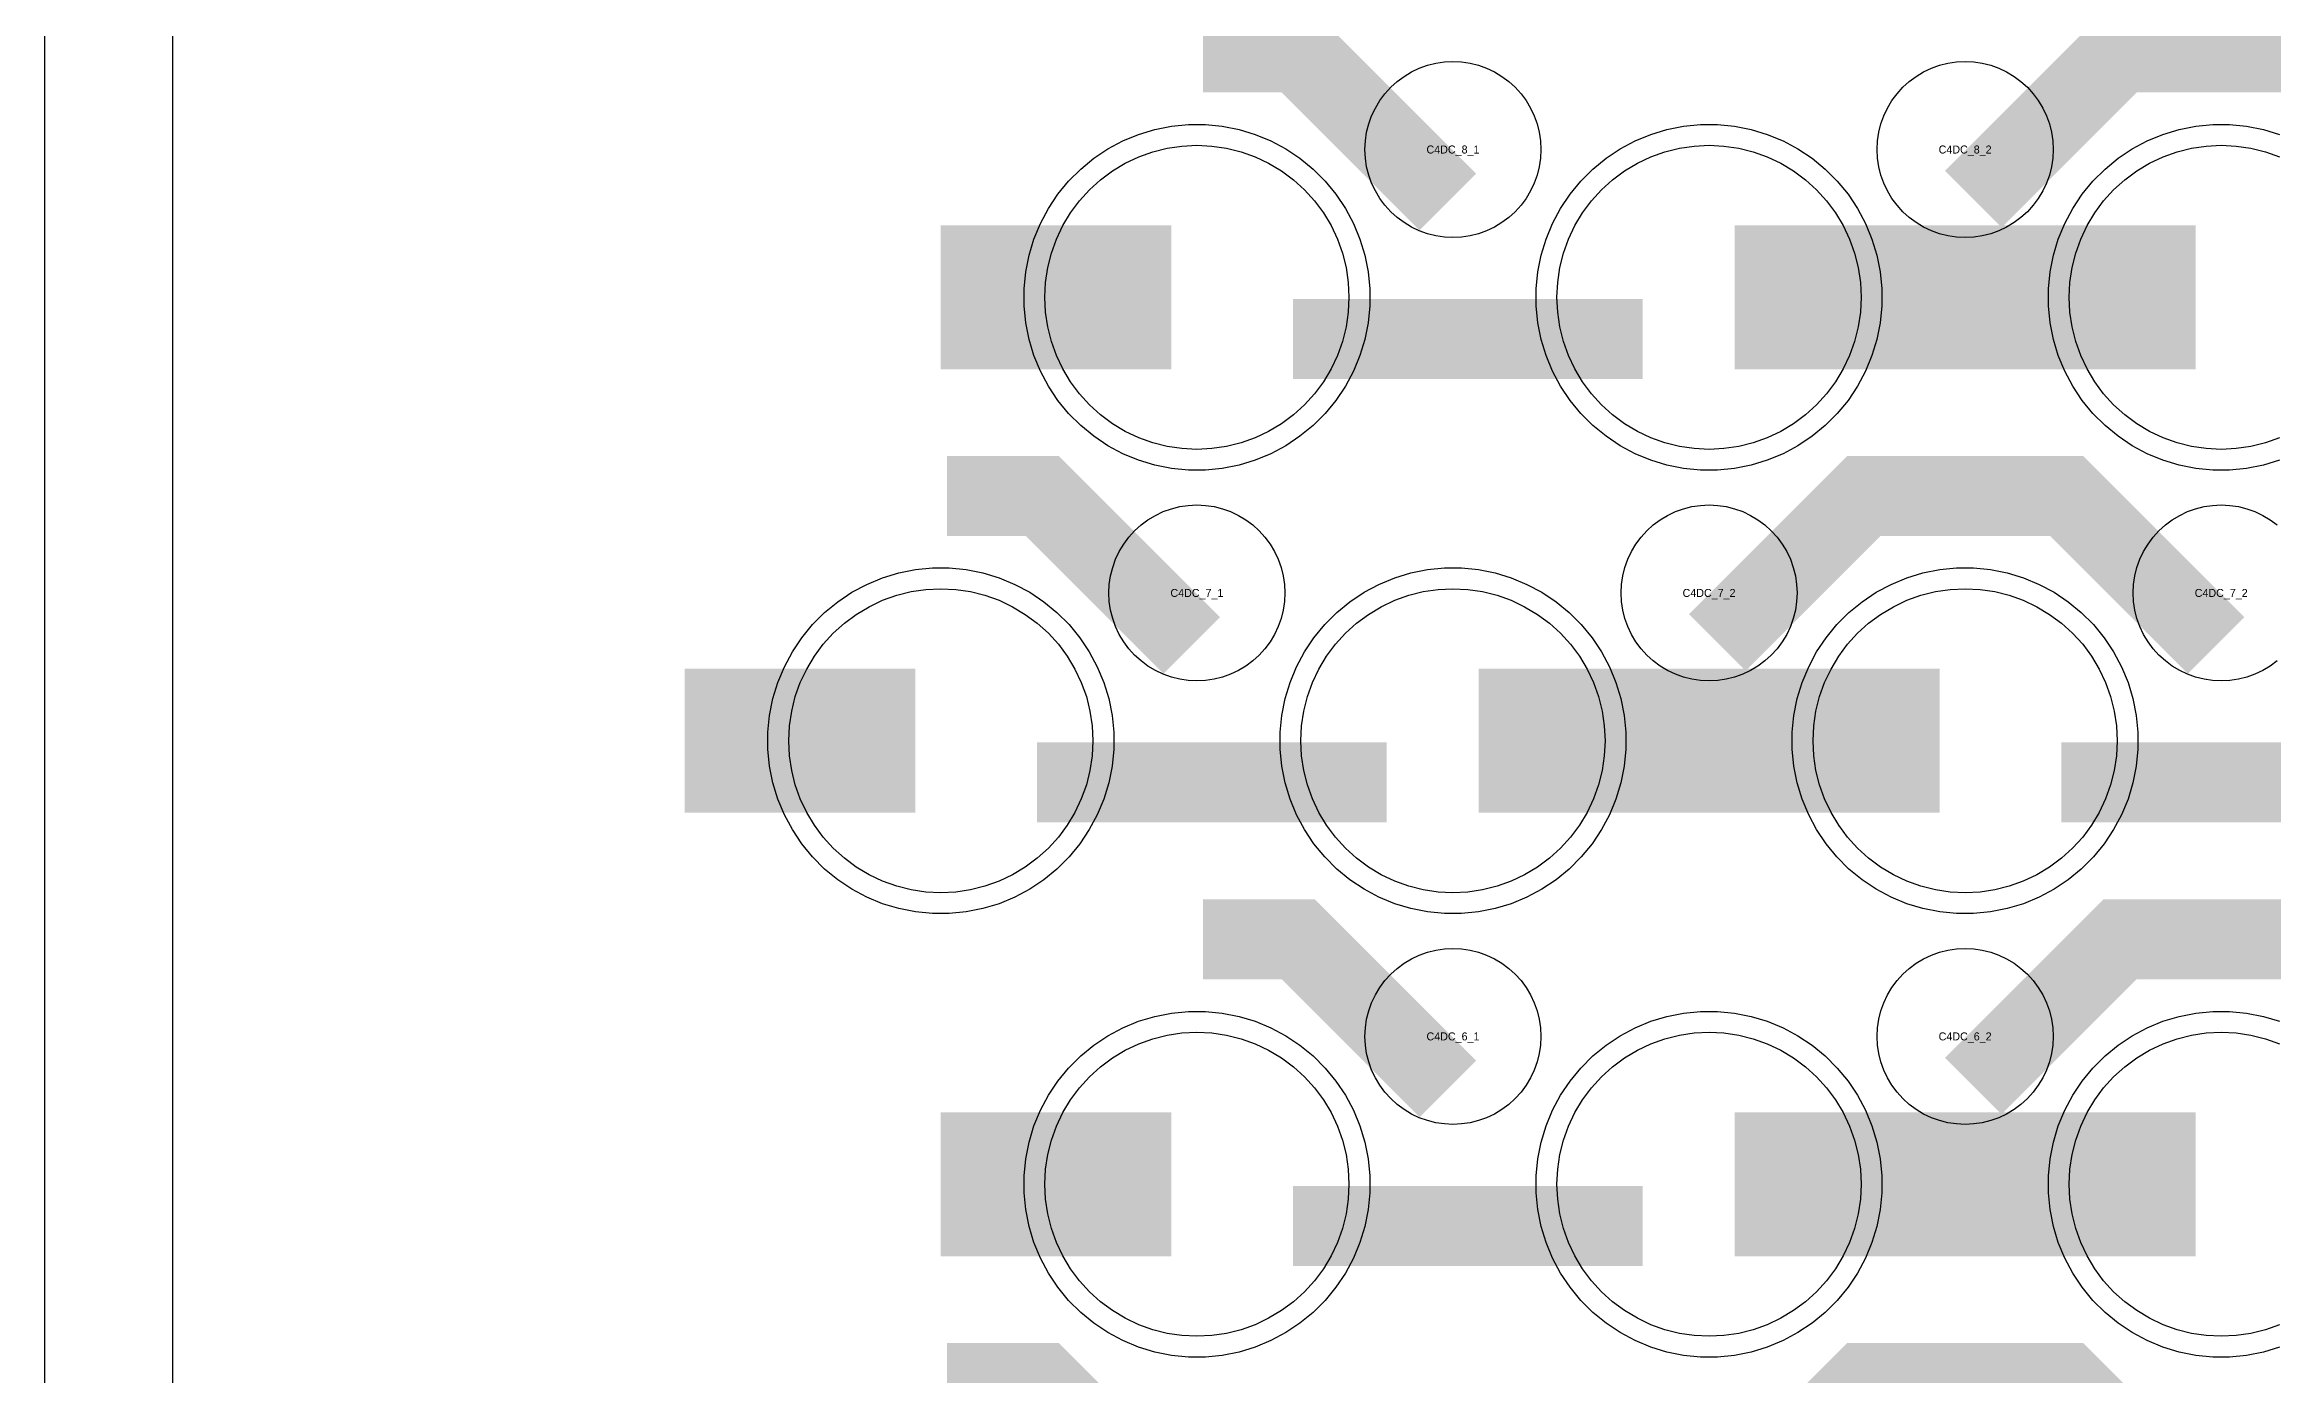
# Model space of a CAD drawing. Extents: x -11880 to 11880, y -14992 to 14992.
# Drawn here: x -11880 to -11184, y -14068 to -13652 of the extents above; entities that cross this region are included whole.
import ezdxf
from ezdxf.enums import TextEntityAlignment as Align

# ---------------------------------------------------------------- set-up
doc = ezdxf.new("R2010")
doc.units = 0
doc.header["$MEASUREMENT"] = 0
for name, color, linetype in [('GDS_775_DT_237', 138, 'CONTINUOUS'), ('OUTLINE', 30, 'CONTINUOUS'), ('RDL1_FS', 34, 'CONTINUOUS'), ('RDL_BS', 160, 'CONTINUOUS')]:
    doc.layers.add(name, color=color, linetype=linetype)

msp = doc.modelspace()

# ---------------------------------------------------------------- linework, layer by layer
at = {"layer": 'OUTLINE'}
for points in [[(-11880, -14992.5), (11880, -14992.5), (11880, 14992.5), (-11880, 14992.5)], [(-11840, -14952.5), (11840, -14952.5), (11840, 14952.5), (-11840, 14952.5)]]:
    msp.add_lwpolyline(points, close=True, dxfattribs=at)
at = {"layer": 'RDL1_FS'}
for points in [[(-11520, -13778.559), (-11524.657, -13778.33), (-11529.268, -13777.646), (-11533.791, -13776.514), (-11538.181, -13774.942), (-11542.395, -13772.95), (-11546.395, -13770.552), (-11550.14, -13767.774), (-11553.594, -13764.644), (-11556.724, -13761.19), (-11559.502, -13757.445), (-11561.9, -13753.445), (-11563.892, -13749.231), (-11565.464, -13744.841), (-11566.596, -13740.318), (-11567.28, -13735.707), (-11567.509, -13731.05), (-11567.28, -13726.393), (-11566.596, -13721.782), (-11565.464, -13717.259), (-11563.892, -13712.869), (-11561.9, -13708.655), (-11559.502, -13704.655), (-11556.724, -13700.91), (-11553.594, -13697.456), (-11550.14, -13694.326), (-11546.395, -13691.548), (-11542.395, -13689.15), (-11538.181, -13687.158), (-11533.791, -13685.586), (-11529.268, -13684.454), (-11524.657, -13683.77), (-11520, -13683.541), (-11515.343, -13683.77), (-11510.732, -13684.454), (-11506.209, -13685.586), (-11501.819, -13687.158), (-11497.605, -13689.15), (-11493.605, -13691.548), (-11489.86, -13694.326), (-11486.406, -13697.456), (-11483.276, -13700.91), (-11480.498, -13704.655), (-11478.1, -13708.655), (-11476.108, -13712.869), (-11474.536, -13717.259), (-11473.404, -13721.782), (-11472.72, -13726.393), (-11472.491, -13731.05), (-11472.72, -13735.707), (-11473.404, -13740.318), (-11474.536, -13744.841), (-11476.108, -13749.231), (-11478.1, -13753.445), (-11480.498, -13757.445), (-11483.276, -13761.19), (-11486.406, -13764.644), (-11489.86, -13767.774), (-11493.605, -13770.552), (-11497.605, -13772.95), (-11501.819, -13774.942), (-11506.209, -13776.514), (-11510.732, -13777.646), (-11515.343, -13778.33)], [(-11360, -13778.559), (-11364.657, -13778.33), (-11369.268, -13777.646), (-11373.791, -13776.514), (-11378.181, -13774.942), (-11382.395, -13772.95), (-11386.395, -13770.552), (-11390.14, -13767.774), (-11393.594, -13764.644), (-11396.724, -13761.19), (-11399.502, -13757.445), (-11401.9, -13753.445), (-11403.892, -13749.231), (-11405.464, -13744.841), (-11406.596, -13740.318), (-11407.28, -13735.707), (-11407.509, -13731.05), (-11407.28, -13726.393), (-11406.596, -13721.782), (-11405.464, -13717.259), (-11403.892, -13712.869), (-11401.9, -13708.655), (-11399.502, -13704.655), (-11396.724, -13700.91), (-11393.594, -13697.456), (-11390.14, -13694.326), (-11386.395, -13691.548), (-11382.395, -13689.15), (-11378.181, -13687.158), (-11373.791, -13685.586), (-11369.268, -13684.454), (-11364.657, -13683.77), (-11360, -13683.541), (-11355.343, -13683.77), (-11350.732, -13684.454), (-11346.209, -13685.586), (-11341.819, -13687.158), (-11337.605, -13689.15), (-11333.605, -13691.548), (-11329.86, -13694.326), (-11326.406, -13697.456), (-11323.276, -13700.91), (-11320.498, -13704.655), (-11318.1, -13708.655), (-11316.108, -13712.869), (-11314.536, -13717.259), (-11313.404, -13721.782), (-11312.72, -13726.393), (-11312.491, -13731.05), (-11312.72, -13735.707), (-11313.404, -13740.318), (-11314.536, -13744.841), (-11316.108, -13749.231), (-11318.1, -13753.445), (-11320.498, -13757.445), (-11323.276, -13761.19), (-11326.406, -13764.644), (-11329.86, -13767.774), (-11333.605, -13770.552), (-11337.605, -13772.95), (-11341.819, -13774.942), (-11346.209, -13776.514), (-11350.732, -13777.646), (-11355.343, -13778.33)], [(-11600, -13917.124), (-11604.657, -13916.895), (-11609.268, -13916.211), (-11613.791, -13915.079), (-11618.181, -13913.507), (-11622.395, -13911.515), (-11626.395, -13909.117), (-11630.14, -13906.339), (-11633.594, -13903.209), (-11636.724, -13899.755), (-11639.502, -13896.01), (-11641.9, -13892.01), (-11643.892, -13887.796), (-11645.464, -13883.406), (-11646.596, -13878.883), (-11647.28, -13874.272), (-11647.509, -13869.615), (-11647.28, -13864.958), (-11646.596, -13860.347), (-11645.464, -13855.824), (-11643.892, -13851.434), (-11641.9, -13847.22), (-11639.502, -13843.22), (-11636.724, -13839.475), (-11633.594, -13836.021), (-11630.14, -13832.891), (-11626.395, -13830.113), (-11622.395, -13827.715), (-11618.181, -13825.723), (-11613.791, -13824.151), (-11609.268, -13823.019), (-11604.657, -13822.335), (-11600, -13822.106), (-11595.343, -13822.335), (-11590.732, -13823.019), (-11586.209, -13824.151), (-11581.819, -13825.723), (-11577.605, -13827.715), (-11573.605, -13830.113), (-11569.86, -13832.891), (-11566.406, -13836.021), (-11563.276, -13839.475), (-11560.498, -13843.22), (-11558.1, -13847.22), (-11556.108, -13851.434), (-11554.536, -13855.824), (-11553.404, -13860.347), (-11552.72, -13864.958), (-11552.491, -13869.615), (-11552.72, -13874.272), (-11553.404, -13878.883), (-11554.536, -13883.406), (-11556.108, -13887.796), (-11558.1, -13892.01), (-11560.498, -13896.01), (-11563.276, -13899.755), (-11566.406, -13903.209), (-11569.86, -13906.339), (-11573.605, -13909.117), (-11577.605, -13911.515), (-11581.819, -13913.507), (-11586.209, -13915.079), (-11590.732, -13916.211), (-11595.343, -13916.895)], [(-11440, -13917.124), (-11444.657, -13916.895), (-11449.268, -13916.211), (-11453.791, -13915.079), (-11458.181, -13913.507), (-11462.395, -13911.515), (-11466.395, -13909.117), (-11470.14, -13906.339), (-11473.594, -13903.209), (-11476.724, -13899.755), (-11479.502, -13896.01), (-11481.9, -13892.01), (-11483.892, -13887.796), (-11485.464, -13883.406), (-11486.596, -13878.883), (-11487.28, -13874.272), (-11487.509, -13869.615), (-11487.28, -13864.958), (-11486.596, -13860.347), (-11485.464, -13855.824), (-11483.892, -13851.434), (-11481.9, -13847.22), (-11479.502, -13843.22), (-11476.724, -13839.475), (-11473.594, -13836.021), (-11470.14, -13832.891), (-11466.395, -13830.113), (-11462.395, -13827.715), (-11458.181, -13825.723), (-11453.791, -13824.151), (-11449.268, -13823.019), (-11444.657, -13822.335), (-11440, -13822.106), (-11435.343, -13822.335), (-11430.732, -13823.019), (-11426.209, -13824.151), (-11421.819, -13825.723), (-11417.605, -13827.715), (-11413.605, -13830.113), (-11409.86, -13832.891), (-11406.406, -13836.021), (-11403.276, -13839.475), (-11400.498, -13843.22), (-11398.1, -13847.22), (-11396.108, -13851.434), (-11394.536, -13855.824), (-11393.404, -13860.347), (-11392.72, -13864.958), (-11392.491, -13869.615), (-11392.72, -13874.272), (-11393.404, -13878.883), (-11394.536, -13883.406), (-11396.108, -13887.796), (-11398.1, -13892.01), (-11400.498, -13896.01), (-11403.276, -13899.755), (-11406.406, -13903.209), (-11409.86, -13906.339), (-11413.605, -13909.117), (-11417.605, -13911.515), (-11421.819, -13913.507), (-11426.209, -13915.079), (-11430.732, -13916.211), (-11435.343, -13916.895)], [(-11280, -13917.124), (-11284.657, -13916.895), (-11289.268, -13916.211), (-11293.791, -13915.079), (-11298.181, -13913.507), (-11302.395, -13911.515), (-11306.395, -13909.117), (-11310.14, -13906.339), (-11313.594, -13903.209), (-11316.724, -13899.755), (-11319.502, -13896.01), (-11321.9, -13892.01), (-11323.892, -13887.796), (-11325.464, -13883.406), (-11326.596, -13878.883), (-11327.28, -13874.272), (-11327.509, -13869.615), (-11327.28, -13864.958), (-11326.596, -13860.347), (-11325.464, -13855.824), (-11323.892, -13851.434), (-11321.9, -13847.22), (-11319.502, -13843.22), (-11316.724, -13839.475), (-11313.594, -13836.021), (-11310.14, -13832.891), (-11306.395, -13830.113), (-11302.395, -13827.715), (-11298.181, -13825.723), (-11293.791, -13824.151), (-11289.268, -13823.019), (-11284.657, -13822.335), (-11280, -13822.106), (-11275.343, -13822.335), (-11270.732, -13823.019), (-11266.209, -13824.151), (-11261.819, -13825.723), (-11257.605, -13827.715), (-11253.605, -13830.113), (-11249.86, -13832.891), (-11246.406, -13836.021), (-11243.276, -13839.475), (-11240.498, -13843.22), (-11238.1, -13847.22), (-11236.108, -13851.434), (-11234.536, -13855.824), (-11233.404, -13860.347), (-11232.72, -13864.958), (-11232.491, -13869.615), (-11232.72, -13874.272), (-11233.404, -13878.883), (-11234.536, -13883.406), (-11236.108, -13887.796), (-11238.1, -13892.01), (-11240.498, -13896.01), (-11243.276, -13899.755), (-11246.406, -13903.209), (-11249.86, -13906.339), (-11253.605, -13909.117), (-11257.605, -13911.515), (-11261.819, -13913.507), (-11266.209, -13915.079), (-11270.732, -13916.211), (-11275.343, -13916.895)], [(-11520, -14055.689), (-11524.657, -14055.46), (-11529.268, -14054.776), (-11533.791, -14053.644), (-11538.181, -14052.072), (-11542.395, -14050.08), (-11546.395, -14047.682), (-11550.14, -14044.904), (-11553.594, -14041.774), (-11556.724, -14038.32), (-11559.502, -14034.575), (-11561.9, -14030.575), (-11563.892, -14026.361), (-11565.464, -14021.971), (-11566.596, -14017.448), (-11567.28, -14012.837), (-11567.509, -14008.18), (-11567.28, -14003.523), (-11566.596, -13998.912), (-11565.464, -13994.389), (-11563.892, -13989.999), (-11561.9, -13985.785), (-11559.502, -13981.785), (-11556.724, -13978.04), (-11553.594, -13974.586), (-11550.14, -13971.456), (-11546.395, -13968.678), (-11542.395, -13966.28), (-11538.181, -13964.288), (-11533.791, -13962.716), (-11529.268, -13961.584), (-11524.657, -13960.9), (-11520, -13960.671), (-11515.343, -13960.9), (-11510.732, -13961.584), (-11506.209, -13962.716), (-11501.819, -13964.288), (-11497.605, -13966.28), (-11493.605, -13968.678), (-11489.86, -13971.456), (-11486.406, -13974.586), (-11483.276, -13978.04), (-11480.498, -13981.785), (-11478.1, -13985.785), (-11476.108, -13989.999), (-11474.536, -13994.389), (-11473.404, -13998.912), (-11472.72, -14003.523), (-11472.491, -14008.18), (-11472.72, -14012.837), (-11473.404, -14017.448), (-11474.536, -14021.971), (-11476.108, -14026.361), (-11478.1, -14030.575), (-11480.498, -14034.575), (-11483.276, -14038.32), (-11486.406, -14041.774), (-11489.86, -14044.904), (-11493.605, -14047.682), (-11497.605, -14050.08), (-11501.819, -14052.072), (-11506.209, -14053.644), (-11510.732, -14054.776), (-11515.343, -14055.46)], [(-11360, -14055.689), (-11364.657, -14055.46), (-11369.268, -14054.776), (-11373.791, -14053.644), (-11378.181, -14052.072), (-11382.395, -14050.08), (-11386.395, -14047.682), (-11390.14, -14044.904), (-11393.594, -14041.774), (-11396.724, -14038.32), (-11399.502, -14034.575), (-11401.9, -14030.575), (-11403.892, -14026.361), (-11405.464, -14021.971), (-11406.596, -14017.448), (-11407.28, -14012.837), (-11407.509, -14008.18), (-11407.28, -14003.523), (-11406.596, -13998.912), (-11405.464, -13994.389), (-11403.892, -13989.999), (-11401.9, -13985.785), (-11399.502, -13981.785), (-11396.724, -13978.04), (-11393.594, -13974.586), (-11390.14, -13971.456), (-11386.395, -13968.678), (-11382.395, -13966.28), (-11378.181, -13964.288), (-11373.791, -13962.716), (-11369.268, -13961.584), (-11364.657, -13960.9), (-11360, -13960.671), (-11355.343, -13960.9), (-11350.732, -13961.584), (-11346.209, -13962.716), (-11341.819, -13964.288), (-11337.605, -13966.28), (-11333.605, -13968.678), (-11329.86, -13971.456), (-11326.406, -13974.586), (-11323.276, -13978.04), (-11320.498, -13981.785), (-11318.1, -13985.785), (-11316.108, -13989.999), (-11314.536, -13994.389), (-11313.404, -13998.912), (-11312.72, -14003.523), (-11312.491, -14008.18), (-11312.72, -14012.837), (-11313.404, -14017.448), (-11314.536, -14021.971), (-11316.108, -14026.361), (-11318.1, -14030.575), (-11320.498, -14034.575), (-11323.276, -14038.32), (-11326.406, -14041.774), (-11329.86, -14044.904), (-11333.605, -14047.682), (-11337.605, -14050.08), (-11341.819, -14052.072), (-11346.209, -14053.644), (-11350.732, -14054.776), (-11355.343, -14055.46)]]:
    msp.add_lwpolyline(points, close=True, dxfattribs=at)
for points in [[(-11181.819, -13774.942), (-11186.209, -13776.514), (-11190.732, -13777.646), (-11195.343, -13778.33), (-11200, -13778.559), (-11204.657, -13778.33), (-11209.268, -13777.646), (-11213.791, -13776.514), (-11218.181, -13774.942), (-11222.395, -13772.95), (-11226.395, -13770.552), (-11230.14, -13767.774), (-11233.594, -13764.644), (-11236.724, -13761.19), (-11239.502, -13757.445), (-11241.9, -13753.445), (-11243.892, -13749.231), (-11245.464, -13744.841), (-11246.596, -13740.318), (-11247.28, -13735.707), (-11247.509, -13731.05), (-11247.28, -13726.393), (-11246.596, -13721.782), (-11245.464, -13717.259), (-11243.892, -13712.869), (-11241.9, -13708.655), (-11239.502, -13704.655), (-11236.724, -13700.91), (-11233.594, -13697.456), (-11230.14, -13694.326), (-11226.395, -13691.548), (-11222.395, -13689.15), (-11218.181, -13687.158), (-11213.791, -13685.586), (-11209.268, -13684.454), (-11204.657, -13683.77), (-11200, -13683.541), (-11195.343, -13683.77), (-11190.732, -13684.454), (-11186.209, -13685.586), (-11181.819, -13687.158)], [(-11181.819, -14052.072), (-11186.209, -14053.644), (-11190.732, -14054.776), (-11195.343, -14055.46), (-11200, -14055.689), (-11204.657, -14055.46), (-11209.268, -14054.776), (-11213.791, -14053.644), (-11218.181, -14052.072), (-11222.395, -14050.08), (-11226.395, -14047.682), (-11230.14, -14044.904), (-11233.594, -14041.774), (-11236.724, -14038.32), (-11239.502, -14034.575), (-11241.9, -14030.575), (-11243.892, -14026.361), (-11245.464, -14021.971), (-11246.596, -14017.448), (-11247.28, -14012.837), (-11247.509, -14008.18), (-11247.28, -14003.523), (-11246.596, -13998.912), (-11245.464, -13994.389), (-11243.892, -13989.999), (-11241.9, -13985.785), (-11239.502, -13981.785), (-11236.724, -13978.04), (-11233.594, -13974.586), (-11230.14, -13971.456), (-11226.395, -13968.678), (-11222.395, -13966.28), (-11218.181, -13964.288), (-11213.791, -13962.716), (-11209.268, -13961.584), (-11204.657, -13960.9), (-11200, -13960.671), (-11195.343, -13960.9), (-11190.732, -13961.584), (-11186.209, -13962.716), (-11181.819, -13964.288)]]:
    msp.add_lwpolyline(points, dxfattribs=at)
for points in [[(-11599.998, -13731.05, 45, 45, 0), (-11527.998, -13731.05, 45, 45, 0)], [(-11351.998, -13731.05, 45, 45, 0), (-11279.998, -13731.05, 45, 45, 0)], [(-11279.998, -13731.05, 45, 45, 0), (-11207.998, -13731.05, 45, 45, 0)], [(-11679.998, -13869.615, 45, 45, 0), (-11607.998, -13869.615, 45, 45, 0)], [(-11431.998, -13869.615, 45, 45, 0), (-11359.998, -13869.615, 45, 45, 0)], [(-11359.998, -13869.615, 45, 45, 0), (-11287.998, -13869.615, 45, 45, 0)], [(-11599.998, -14008.18, 45, 45, 0), (-11527.998, -14008.18, 45, 45, 0)], [(-11351.998, -14008.18, 45, 45, 0), (-11279.998, -14008.18, 45, 45, 0)], [(-11279.998, -14008.18, 45, 45, 0), (-11207.998, -14008.18, 45, 45, 0)]]:
    msp.add_lwpolyline(points, format="xyseb", dxfattribs=at)
at = {"layer": 'RDL_BS'}
for points in [[(-11441.599, -13701.263, 25, 25, 0), (-11488.313, -13654.549, 25, 25, 0), (-11518.071, -13654.549, 25, 25, 0)], [(-11277.438, -13700.364, 25, 25, 0), (-11231.623, -13654.549, 25, 25, 0), (-11198.07, -13654.549, 25, 25, 0)], [(-11121.599, -13701.263, 25, 25, 0), (-11168.313, -13654.549, 25, 25, 0), (-11198.071, -13654.549, 25, 25, 0)], [(-11489.984, -13744.063, 25, 25, 0), (-11380.719, -13744.063, 25, 25, 0)], [(-11521.599, -13839.828, 25, 25, 0), (-11568.313, -13793.114, 25, 25, 0), (-11598.071, -13793.114, 25, 25, 0)], [(-11357.438, -13838.929, 25, 25, 0), (-11311.623, -13793.114, 25, 25, 0), (-11278.07, -13793.114, 25, 25, 0)], [(-11201.599, -13839.828, 25, 25, 0), (-11248.313, -13793.114, 25, 25, 0), (-11278.071, -13793.114, 25, 25, 0)], [(-11569.984, -13882.628, 25, 25, 0), (-11460.719, -13882.628, 25, 25, 0)], [(-11249.984, -13882.628, 25, 25, 0), (-11140.719, -13882.628, 25, 25, 0)], [(-11441.599, -13978.393, 25, 25, 0), (-11488.313, -13931.679, 25, 25, 0), (-11518.071, -13931.679, 25, 25, 0)], [(-11277.438, -13977.494, 25, 25, 0), (-11231.623, -13931.679, 25, 25, 0), (-11198.07, -13931.679, 25, 25, 0)], [(-11121.599, -13978.393, 25, 25, 0), (-11168.313, -13931.679, 25, 25, 0), (-11198.071, -13931.679, 25, 25, 0)], [(-11489.984, -14021.193, 25, 25, 0), (-11380.719, -14021.193, 25, 25, 0)], [(-11521.599, -14116.958, 25, 25, 0), (-11568.313, -14070.244, 25, 25, 0), (-11598.071, -14070.244, 25, 25, 0)], [(-11357.438, -14116.059, 25, 25, 0), (-11311.623, -14070.244, 25, 25, 0), (-11278.07, -14070.244, 25, 25, 0)], [(-11201.599, -14116.958, 25, 25, 0), (-11248.313, -14070.244, 25, 25, 0), (-11278.071, -14070.244, 25, 25, 0)]]:
    msp.add_lwpolyline(points, format="xyseb", dxfattribs=at)
for points in [[(-11440, -13712.356), (-11442.693, -13712.224), (-11445.365, -13711.828), (-11447.984, -13711.171), (-11450.519, -13710.264), (-11452.956, -13709.112), (-11455.28, -13707.719), (-11457.443, -13706.116), (-11459.442, -13704.304), (-11461.254, -13702.305), (-11462.857, -13700.142), (-11464.25, -13697.818), (-11465.402, -13695.381), (-11466.309, -13692.846), (-11466.966, -13690.227), (-11467.362, -13687.555), (-11467.494, -13684.862), (-11467.362, -13682.169), (-11466.966, -13679.497), (-11466.309, -13676.878), (-11465.402, -13674.343), (-11464.25, -13671.906), (-11462.857, -13669.582), (-11461.254, -13667.419), (-11459.442, -13665.42), (-11457.443, -13663.608), (-11455.28, -13662.005), (-11452.956, -13660.612), (-11450.519, -13659.46), (-11447.984, -13658.553), (-11445.365, -13657.896), (-11442.693, -13657.5), (-11440, -13657.368), (-11437.307, -13657.5), (-11434.635, -13657.896), (-11432.016, -13658.553), (-11429.481, -13659.46), (-11427.044, -13660.612), (-11424.72, -13662.005), (-11422.557, -13663.608), (-11420.558, -13665.42), (-11418.746, -13667.419), (-11417.143, -13669.582), (-11415.75, -13671.906), (-11414.598, -13674.343), (-11413.691, -13676.878), (-11413.034, -13679.497), (-11412.638, -13682.169), (-11412.506, -13684.862), (-11412.638, -13687.555), (-11413.034, -13690.227), (-11413.691, -13692.846), (-11414.598, -13695.381), (-11415.75, -13697.818), (-11417.143, -13700.142), (-11418.746, -13702.305), (-11420.558, -13704.304), (-11422.557, -13706.116), (-11424.72, -13707.719), (-11427.044, -13709.112), (-11429.481, -13710.264), (-11432.016, -13711.171), (-11434.635, -13711.828), (-11437.307, -13712.224)], [(-11280, -13712.356), (-11282.693, -13712.224), (-11285.365, -13711.828), (-11287.984, -13711.171), (-11290.519, -13710.264), (-11292.956, -13709.112), (-11295.28, -13707.719), (-11297.443, -13706.116), (-11299.442, -13704.304), (-11301.254, -13702.305), (-11302.857, -13700.142), (-11304.25, -13697.818), (-11305.402, -13695.381), (-11306.309, -13692.846), (-11306.966, -13690.227), (-11307.362, -13687.555), (-11307.494, -13684.862), (-11307.362, -13682.169), (-11306.966, -13679.497), (-11306.309, -13676.878), (-11305.402, -13674.343), (-11304.25, -13671.906), (-11302.857, -13669.582), (-11301.254, -13667.419), (-11299.442, -13665.42), (-11297.443, -13663.608), (-11295.28, -13662.005), (-11292.956, -13660.612), (-11290.519, -13659.46), (-11287.984, -13658.553), (-11285.365, -13657.896), (-11282.693, -13657.5), (-11280, -13657.368), (-11277.307, -13657.5), (-11274.635, -13657.896), (-11272.016, -13658.553), (-11269.481, -13659.46), (-11267.044, -13660.612), (-11264.72, -13662.005), (-11262.557, -13663.608), (-11260.558, -13665.42), (-11258.746, -13667.419), (-11257.143, -13669.582), (-11255.75, -13671.906), (-11254.598, -13674.343), (-11253.691, -13676.878), (-11253.034, -13679.497), (-11252.638, -13682.169), (-11252.506, -13684.862), (-11252.638, -13687.555), (-11253.034, -13690.227), (-11253.691, -13692.846), (-11254.598, -13695.381), (-11255.75, -13697.818), (-11257.143, -13700.142), (-11258.746, -13702.305), (-11260.558, -13704.304), (-11262.557, -13706.116), (-11264.72, -13707.719), (-11267.044, -13709.112), (-11269.481, -13710.264), (-11272.016, -13711.171), (-11274.635, -13711.828), (-11277.307, -13712.224)], [(-11522.644, -13785.05), (-11527.938, -13784.533), (-11533.165, -13783.487), (-11538.205, -13781.956), (-11543.115, -13779.925), (-11547.777, -13777.433), (-11552.191, -13774.486), (-11556.292, -13771.124), (-11560.074, -13767.342), (-11563.436, -13763.241), (-11566.383, -13758.827), (-11568.875, -13754.165), (-11570.906, -13749.255), (-11572.437, -13744.215), (-11573.483, -13738.988), (-11574, -13733.694), (-11574, -13728.406), (-11573.483, -13723.112), (-11572.437, -13717.885), (-11570.906, -13712.845), (-11568.875, -13707.935), (-11566.383, -13703.273), (-11563.436, -13698.859), (-11560.074, -13694.758), (-11556.292, -13690.976), (-11552.191, -13687.614), (-11547.777, -13684.667), (-11543.115, -13682.175), (-11538.205, -13680.144), (-11533.165, -13678.613), (-11527.938, -13677.567), (-11522.644, -13677.05), (-11517.356, -13677.05), (-11512.062, -13677.567), (-11506.835, -13678.613), (-11501.795, -13680.144), (-11496.885, -13682.175), (-11492.223, -13684.667), (-11487.809, -13687.614), (-11483.708, -13690.976), (-11479.926, -13694.758), (-11476.564, -13698.859), (-11473.617, -13703.273), (-11471.125, -13707.935), (-11469.094, -13712.845), (-11467.563, -13717.885), (-11466.517, -13723.112), (-11466, -13728.406), (-11466, -13733.694), (-11466.517, -13738.988), (-11467.563, -13744.215), (-11469.094, -13749.255), (-11471.125, -13754.165), (-11473.617, -13758.827), (-11476.564, -13763.241), (-11479.926, -13767.342), (-11483.708, -13771.124), (-11487.809, -13774.486), (-11492.223, -13777.433), (-11496.885, -13779.925), (-11501.795, -13781.956), (-11506.835, -13783.487), (-11512.062, -13784.533), (-11517.356, -13785.05)], [(-11362.644, -13785.05), (-11367.938, -13784.533), (-11373.165, -13783.487), (-11378.205, -13781.956), (-11383.115, -13779.925), (-11387.777, -13777.433), (-11392.191, -13774.486), (-11396.292, -13771.124), (-11400.074, -13767.342), (-11403.436, -13763.241), (-11406.383, -13758.827), (-11408.875, -13754.165), (-11410.906, -13749.255), (-11412.437, -13744.215), (-11413.483, -13738.988), (-11414, -13733.694), (-11414, -13728.406), (-11413.483, -13723.112), (-11412.437, -13717.885), (-11410.906, -13712.845), (-11408.875, -13707.935), (-11406.383, -13703.273), (-11403.436, -13698.859), (-11400.074, -13694.758), (-11396.292, -13690.976), (-11392.191, -13687.614), (-11387.777, -13684.667), (-11383.115, -13682.175), (-11378.205, -13680.144), (-11373.165, -13678.613), (-11367.938, -13677.567), (-11362.644, -13677.05), (-11357.356, -13677.05), (-11352.062, -13677.567), (-11346.835, -13678.613), (-11341.795, -13680.144), (-11336.885, -13682.175), (-11332.223, -13684.667), (-11327.809, -13687.614), (-11323.708, -13690.976), (-11319.926, -13694.758), (-11316.564, -13698.859), (-11313.617, -13703.273), (-11311.125, -13707.935), (-11309.094, -13712.845), (-11307.563, -13717.885), (-11306.517, -13723.112), (-11306, -13728.406), (-11306, -13733.694), (-11306.517, -13738.988), (-11307.563, -13744.215), (-11309.094, -13749.255), (-11311.125, -13754.165), (-11313.617, -13758.827), (-11316.564, -13763.241), (-11319.926, -13767.342), (-11323.708, -13771.124), (-11327.809, -13774.486), (-11332.223, -13777.433), (-11336.885, -13779.925), (-11341.795, -13781.956), (-11346.835, -13783.487), (-11352.062, -13784.533), (-11357.356, -13785.05)], [(-11520, -13850.921), (-11522.693, -13850.789), (-11525.365, -13850.393), (-11527.984, -13849.736), (-11530.519, -13848.829), (-11532.956, -13847.677), (-11535.28, -13846.284), (-11537.443, -13844.681), (-11539.442, -13842.869), (-11541.254, -13840.87), (-11542.857, -13838.707), (-11544.25, -13836.383), (-11545.402, -13833.946), (-11546.309, -13831.411), (-11546.966, -13828.792), (-11547.362, -13826.12), (-11547.494, -13823.427), (-11547.362, -13820.734), (-11546.966, -13818.062), (-11546.309, -13815.443), (-11545.402, -13812.908), (-11544.25, -13810.471), (-11542.857, -13808.147), (-11541.254, -13805.984), (-11539.442, -13803.985), (-11537.443, -13802.173), (-11535.28, -13800.57), (-11532.956, -13799.177), (-11530.519, -13798.025), (-11527.984, -13797.118), (-11525.365, -13796.461), (-11522.693, -13796.065), (-11520, -13795.933), (-11517.307, -13796.065), (-11514.635, -13796.461), (-11512.016, -13797.118), (-11509.481, -13798.025), (-11507.044, -13799.177), (-11504.72, -13800.57), (-11502.557, -13802.173), (-11500.558, -13803.985), (-11498.746, -13805.984), (-11497.143, -13808.147), (-11495.75, -13810.471), (-11494.598, -13812.908), (-11493.691, -13815.443), (-11493.034, -13818.062), (-11492.638, -13820.734), (-11492.506, -13823.427), (-11492.638, -13826.12), (-11493.034, -13828.792), (-11493.691, -13831.411), (-11494.598, -13833.946), (-11495.75, -13836.383), (-11497.143, -13838.707), (-11498.746, -13840.87), (-11500.558, -13842.869), (-11502.557, -13844.681), (-11504.72, -13846.284), (-11507.044, -13847.677), (-11509.481, -13848.829), (-11512.016, -13849.736), (-11514.635, -13850.393), (-11517.307, -13850.789)], [(-11360, -13850.921), (-11362.693, -13850.789), (-11365.365, -13850.393), (-11367.984, -13849.736), (-11370.519, -13848.829), (-11372.956, -13847.677), (-11375.28, -13846.284), (-11377.443, -13844.681), (-11379.442, -13842.869), (-11381.254, -13840.87), (-11382.857, -13838.707), (-11384.25, -13836.383), (-11385.402, -13833.946), (-11386.309, -13831.411), (-11386.966, -13828.792), (-11387.362, -13826.12), (-11387.494, -13823.427), (-11387.362, -13820.734), (-11386.966, -13818.062), (-11386.309, -13815.443), (-11385.402, -13812.908), (-11384.25, -13810.471), (-11382.857, -13808.147), (-11381.254, -13805.984), (-11379.442, -13803.985), (-11377.443, -13802.173), (-11375.28, -13800.57), (-11372.956, -13799.177), (-11370.519, -13798.025), (-11367.984, -13797.118), (-11365.365, -13796.461), (-11362.693, -13796.065), (-11360, -13795.933), (-11357.307, -13796.065), (-11354.635, -13796.461), (-11352.016, -13797.118), (-11349.481, -13798.025), (-11347.044, -13799.177), (-11344.72, -13800.57), (-11342.557, -13802.173), (-11340.558, -13803.985), (-11338.746, -13805.984), (-11337.143, -13808.147), (-11335.75, -13810.471), (-11334.598, -13812.908), (-11333.691, -13815.443), (-11333.034, -13818.062), (-11332.638, -13820.734), (-11332.506, -13823.427), (-11332.638, -13826.12), (-11333.034, -13828.792), (-11333.691, -13831.411), (-11334.598, -13833.946), (-11335.75, -13836.383), (-11337.143, -13838.707), (-11338.746, -13840.87), (-11340.558, -13842.869), (-11342.557, -13844.681), (-11344.72, -13846.284), (-11347.044, -13847.677), (-11349.481, -13848.829), (-11352.016, -13849.736), (-11354.635, -13850.393), (-11357.307, -13850.789)], [(-11602.644, -13923.615), (-11607.938, -13923.098), (-11613.165, -13922.052), (-11618.205, -13920.521), (-11623.115, -13918.49), (-11627.777, -13915.998), (-11632.191, -13913.051), (-11636.292, -13909.689), (-11640.074, -13905.907), (-11643.436, -13901.806), (-11646.383, -13897.392), (-11648.875, -13892.73), (-11650.906, -13887.82), (-11652.437, -13882.78), (-11653.483, -13877.553), (-11654, -13872.259), (-11654, -13866.971), (-11653.483, -13861.677), (-11652.437, -13856.45), (-11650.906, -13851.41), (-11648.875, -13846.5), (-11646.383, -13841.838), (-11643.436, -13837.424), (-11640.074, -13833.323), (-11636.292, -13829.541), (-11632.191, -13826.179), (-11627.777, -13823.232), (-11623.115, -13820.74), (-11618.205, -13818.709), (-11613.165, -13817.178), (-11607.938, -13816.132), (-11602.644, -13815.615), (-11597.356, -13815.615), (-11592.062, -13816.132), (-11586.835, -13817.178), (-11581.795, -13818.709), (-11576.885, -13820.74), (-11572.223, -13823.232), (-11567.809, -13826.179), (-11563.708, -13829.541), (-11559.926, -13833.323), (-11556.564, -13837.424), (-11553.617, -13841.838), (-11551.125, -13846.5), (-11549.094, -13851.41), (-11547.563, -13856.45), (-11546.517, -13861.677), (-11546, -13866.971), (-11546, -13872.259), (-11546.517, -13877.553), (-11547.563, -13882.78), (-11549.094, -13887.82), (-11551.125, -13892.73), (-11553.617, -13897.392), (-11556.564, -13901.806), (-11559.926, -13905.907), (-11563.708, -13909.689), (-11567.809, -13913.051), (-11572.223, -13915.998), (-11576.885, -13918.49), (-11581.795, -13920.521), (-11586.835, -13922.052), (-11592.062, -13923.098), (-11597.356, -13923.615)], [(-11442.644, -13923.615), (-11447.938, -13923.098), (-11453.165, -13922.052), (-11458.205, -13920.521), (-11463.115, -13918.49), (-11467.777, -13915.998), (-11472.191, -13913.051), (-11476.292, -13909.689), (-11480.074, -13905.907), (-11483.436, -13901.806), (-11486.383, -13897.392), (-11488.875, -13892.73), (-11490.906, -13887.82), (-11492.437, -13882.78), (-11493.483, -13877.553), (-11494, -13872.259), (-11494, -13866.971), (-11493.483, -13861.677), (-11492.437, -13856.45), (-11490.906, -13851.41), (-11488.875, -13846.5), (-11486.383, -13841.838), (-11483.436, -13837.424), (-11480.074, -13833.323), (-11476.292, -13829.541), (-11472.191, -13826.179), (-11467.777, -13823.232), (-11463.115, -13820.74), (-11458.205, -13818.709), (-11453.165, -13817.178), (-11447.938, -13816.132), (-11442.644, -13815.615), (-11437.356, -13815.615), (-11432.062, -13816.132), (-11426.835, -13817.178), (-11421.795, -13818.709), (-11416.885, -13820.74), (-11412.223, -13823.232), (-11407.809, -13826.179), (-11403.708, -13829.541), (-11399.926, -13833.323), (-11396.564, -13837.424), (-11393.617, -13841.838), (-11391.125, -13846.5), (-11389.094, -13851.41), (-11387.563, -13856.45), (-11386.517, -13861.677), (-11386, -13866.971), (-11386, -13872.259), (-11386.517, -13877.553), (-11387.563, -13882.78), (-11389.094, -13887.82), (-11391.125, -13892.73), (-11393.617, -13897.392), (-11396.564, -13901.806), (-11399.926, -13905.907), (-11403.708, -13909.689), (-11407.809, -13913.051), (-11412.223, -13915.998), (-11416.885, -13918.49), (-11421.795, -13920.521), (-11426.835, -13922.052), (-11432.062, -13923.098), (-11437.356, -13923.615)], [(-11282.644, -13923.615), (-11287.938, -13923.098), (-11293.165, -13922.052), (-11298.205, -13920.521), (-11303.115, -13918.49), (-11307.777, -13915.998), (-11312.191, -13913.051), (-11316.292, -13909.689), (-11320.074, -13905.907), (-11323.436, -13901.806), (-11326.383, -13897.392), (-11328.875, -13892.73), (-11330.906, -13887.82), (-11332.437, -13882.78), (-11333.483, -13877.553), (-11334, -13872.259), (-11334, -13866.971), (-11333.483, -13861.677), (-11332.437, -13856.45), (-11330.906, -13851.41), (-11328.875, -13846.5), (-11326.383, -13841.838), (-11323.436, -13837.424), (-11320.074, -13833.323), (-11316.292, -13829.541), (-11312.191, -13826.179), (-11307.777, -13823.232), (-11303.115, -13820.74), (-11298.205, -13818.709), (-11293.165, -13817.178), (-11287.938, -13816.132), (-11282.644, -13815.615), (-11277.356, -13815.615), (-11272.062, -13816.132), (-11266.835, -13817.178), (-11261.795, -13818.709), (-11256.885, -13820.74), (-11252.223, -13823.232), (-11247.809, -13826.179), (-11243.708, -13829.541), (-11239.926, -13833.323), (-11236.564, -13837.424), (-11233.617, -13841.838), (-11231.125, -13846.5), (-11229.094, -13851.41), (-11227.563, -13856.45), (-11226.517, -13861.677), (-11226, -13866.971), (-11226, -13872.259), (-11226.517, -13877.553), (-11227.563, -13882.78), (-11229.094, -13887.82), (-11231.125, -13892.73), (-11233.617, -13897.392), (-11236.564, -13901.806), (-11239.926, -13905.907), (-11243.708, -13909.689), (-11247.809, -13913.051), (-11252.223, -13915.998), (-11256.885, -13918.49), (-11261.795, -13920.521), (-11266.835, -13922.052), (-11272.062, -13923.098), (-11277.356, -13923.615)], [(-11440, -13989.486), (-11442.693, -13989.354), (-11445.365, -13988.958), (-11447.984, -13988.301), (-11450.519, -13987.394), (-11452.956, -13986.242), (-11455.28, -13984.849), (-11457.443, -13983.246), (-11459.442, -13981.434), (-11461.254, -13979.435), (-11462.857, -13977.272), (-11464.25, -13974.948), (-11465.402, -13972.511), (-11466.309, -13969.976), (-11466.966, -13967.357), (-11467.362, -13964.685), (-11467.494, -13961.992), (-11467.362, -13959.299), (-11466.966, -13956.627), (-11466.309, -13954.008), (-11465.402, -13951.473), (-11464.25, -13949.036), (-11462.857, -13946.712), (-11461.254, -13944.549), (-11459.442, -13942.55), (-11457.443, -13940.738), (-11455.28, -13939.135), (-11452.956, -13937.742), (-11450.519, -13936.59), (-11447.984, -13935.683), (-11445.365, -13935.026), (-11442.693, -13934.63), (-11440, -13934.498), (-11437.307, -13934.63), (-11434.635, -13935.026), (-11432.016, -13935.683), (-11429.481, -13936.59), (-11427.044, -13937.742), (-11424.72, -13939.135), (-11422.557, -13940.738), (-11420.558, -13942.55), (-11418.746, -13944.549), (-11417.143, -13946.712), (-11415.75, -13949.036), (-11414.598, -13951.473), (-11413.691, -13954.008), (-11413.034, -13956.627), (-11412.638, -13959.299), (-11412.506, -13961.992), (-11412.638, -13964.685), (-11413.034, -13967.357), (-11413.691, -13969.976), (-11414.598, -13972.511), (-11415.75, -13974.948), (-11417.143, -13977.272), (-11418.746, -13979.435), (-11420.558, -13981.434), (-11422.557, -13983.246), (-11424.72, -13984.849), (-11427.044, -13986.242), (-11429.481, -13987.394), (-11432.016, -13988.301), (-11434.635, -13988.958), (-11437.307, -13989.354)], [(-11280, -13989.486), (-11282.693, -13989.354), (-11285.365, -13988.958), (-11287.984, -13988.301), (-11290.519, -13987.394), (-11292.956, -13986.242), (-11295.28, -13984.849), (-11297.443, -13983.246), (-11299.442, -13981.434), (-11301.254, -13979.435), (-11302.857, -13977.272), (-11304.25, -13974.948), (-11305.402, -13972.511), (-11306.309, -13969.976), (-11306.966, -13967.357), (-11307.362, -13964.685), (-11307.494, -13961.992), (-11307.362, -13959.299), (-11306.966, -13956.627), (-11306.309, -13954.008), (-11305.402, -13951.473), (-11304.25, -13949.036), (-11302.857, -13946.712), (-11301.254, -13944.549), (-11299.442, -13942.55), (-11297.443, -13940.738), (-11295.28, -13939.135), (-11292.956, -13937.742), (-11290.519, -13936.59), (-11287.984, -13935.683), (-11285.365, -13935.026), (-11282.693, -13934.63), (-11280, -13934.498), (-11277.307, -13934.63), (-11274.635, -13935.026), (-11272.016, -13935.683), (-11269.481, -13936.59), (-11267.044, -13937.742), (-11264.72, -13939.135), (-11262.557, -13940.738), (-11260.558, -13942.55), (-11258.746, -13944.549), (-11257.143, -13946.712), (-11255.75, -13949.036), (-11254.598, -13951.473), (-11253.691, -13954.008), (-11253.034, -13956.627), (-11252.638, -13959.299), (-11252.506, -13961.992), (-11252.638, -13964.685), (-11253.034, -13967.357), (-11253.691, -13969.976), (-11254.598, -13972.511), (-11255.75, -13974.948), (-11257.143, -13977.272), (-11258.746, -13979.435), (-11260.558, -13981.434), (-11262.557, -13983.246), (-11264.72, -13984.849), (-11267.044, -13986.242), (-11269.481, -13987.394), (-11272.016, -13988.301), (-11274.635, -13988.958), (-11277.307, -13989.354)], [(-11522.644, -14062.18), (-11527.938, -14061.663), (-11533.165, -14060.617), (-11538.205, -14059.086), (-11543.115, -14057.055), (-11547.777, -14054.563), (-11552.191, -14051.616), (-11556.292, -14048.254), (-11560.074, -14044.472), (-11563.436, -14040.371), (-11566.383, -14035.957), (-11568.875, -14031.295), (-11570.906, -14026.385), (-11572.437, -14021.345), (-11573.483, -14016.118), (-11574, -14010.824), (-11574, -14005.536), (-11573.483, -14000.242), (-11572.437, -13995.015), (-11570.906, -13989.975), (-11568.875, -13985.065), (-11566.383, -13980.403), (-11563.436, -13975.989), (-11560.074, -13971.888), (-11556.292, -13968.106), (-11552.191, -13964.744), (-11547.777, -13961.797), (-11543.115, -13959.305), (-11538.205, -13957.274), (-11533.165, -13955.743), (-11527.938, -13954.697), (-11522.644, -13954.18), (-11517.356, -13954.18), (-11512.062, -13954.697), (-11506.835, -13955.743), (-11501.795, -13957.274), (-11496.885, -13959.305), (-11492.223, -13961.797), (-11487.809, -13964.744), (-11483.708, -13968.106), (-11479.926, -13971.888), (-11476.564, -13975.989), (-11473.617, -13980.403), (-11471.125, -13985.065), (-11469.094, -13989.975), (-11467.563, -13995.015), (-11466.517, -14000.242), (-11466, -14005.536), (-11466, -14010.824), (-11466.517, -14016.118), (-11467.563, -14021.345), (-11469.094, -14026.385), (-11471.125, -14031.295), (-11473.617, -14035.957), (-11476.564, -14040.371), (-11479.926, -14044.472), (-11483.708, -14048.254), (-11487.809, -14051.616), (-11492.223, -14054.563), (-11496.885, -14057.055), (-11501.795, -14059.086), (-11506.835, -14060.617), (-11512.062, -14061.663), (-11517.356, -14062.18)], [(-11362.644, -14062.18), (-11367.938, -14061.663), (-11373.165, -14060.617), (-11378.205, -14059.086), (-11383.115, -14057.055), (-11387.777, -14054.563), (-11392.191, -14051.616), (-11396.292, -14048.254), (-11400.074, -14044.472), (-11403.436, -14040.371), (-11406.383, -14035.957), (-11408.875, -14031.295), (-11410.906, -14026.385), (-11412.437, -14021.345), (-11413.483, -14016.118), (-11414, -14010.824), (-11414, -14005.536), (-11413.483, -14000.242), (-11412.437, -13995.015), (-11410.906, -13989.975), (-11408.875, -13985.065), (-11406.383, -13980.403), (-11403.436, -13975.989), (-11400.074, -13971.888), (-11396.292, -13968.106), (-11392.191, -13964.744), (-11387.777, -13961.797), (-11383.115, -13959.305), (-11378.205, -13957.274), (-11373.165, -13955.743), (-11367.938, -13954.697), (-11362.644, -13954.18), (-11357.356, -13954.18), (-11352.062, -13954.697), (-11346.835, -13955.743), (-11341.795, -13957.274), (-11336.885, -13959.305), (-11332.223, -13961.797), (-11327.809, -13964.744), (-11323.708, -13968.106), (-11319.926, -13971.888), (-11316.564, -13975.989), (-11313.617, -13980.403), (-11311.125, -13985.065), (-11309.094, -13989.975), (-11307.563, -13995.015), (-11306.517, -14000.242), (-11306, -14005.536), (-11306, -14010.824), (-11306.517, -14016.118), (-11307.563, -14021.345), (-11309.094, -14026.385), (-11311.125, -14031.295), (-11313.617, -14035.957), (-11316.564, -14040.371), (-11319.926, -14044.472), (-11323.708, -14048.254), (-11327.809, -14051.616), (-11332.223, -14054.563), (-11336.885, -14057.055), (-11341.795, -14059.086), (-11346.835, -14060.617), (-11352.062, -14061.663), (-11357.356, -14062.18)]]:
    msp.add_lwpolyline(points, close=True, dxfattribs=at)
for points in [[(-11181.795, -13781.956), (-11186.835, -13783.487), (-11192.062, -13784.533), (-11197.356, -13785.05), (-11202.644, -13785.05), (-11207.938, -13784.533), (-11213.165, -13783.487), (-11218.205, -13781.956), (-11223.115, -13779.925), (-11227.777, -13777.433), (-11232.191, -13774.486), (-11236.292, -13771.124), (-11240.074, -13767.342), (-11243.436, -13763.241), (-11246.383, -13758.827), (-11248.875, -13754.165), (-11250.906, -13749.255), (-11252.437, -13744.215), (-11253.483, -13738.988), (-11254, -13733.694), (-11254, -13728.406), (-11253.483, -13723.112), (-11252.437, -13717.885), (-11250.906, -13712.845), (-11248.875, -13707.935), (-11246.383, -13703.273), (-11243.436, -13698.859), (-11240.074, -13694.758), (-11236.292, -13690.976), (-11232.191, -13687.614), (-11227.777, -13684.667), (-11223.115, -13682.175), (-11218.205, -13680.144), (-11213.165, -13678.613), (-11207.938, -13677.567), (-11202.644, -13677.05), (-11197.356, -13677.05), (-11192.062, -13677.567), (-11186.835, -13678.613), (-11181.795, -13680.144)], [(-11182.557, -13844.681), (-11184.72, -13846.284), (-11187.044, -13847.677), (-11189.481, -13848.829), (-11192.016, -13849.736), (-11194.635, -13850.393), (-11197.307, -13850.789), (-11200, -13850.921), (-11202.693, -13850.789), (-11205.365, -13850.393), (-11207.984, -13849.736), (-11210.519, -13848.829), (-11212.956, -13847.677), (-11215.28, -13846.284), (-11217.443, -13844.681), (-11219.442, -13842.869), (-11221.254, -13840.87), (-11222.857, -13838.707), (-11224.25, -13836.383), (-11225.402, -13833.946), (-11226.309, -13831.411), (-11226.966, -13828.792), (-11227.362, -13826.12), (-11227.494, -13823.427), (-11227.362, -13820.734), (-11226.966, -13818.062), (-11226.309, -13815.443), (-11225.402, -13812.908), (-11224.25, -13810.471), (-11222.857, -13808.147), (-11221.254, -13805.984), (-11219.442, -13803.985), (-11217.443, -13802.173), (-11215.28, -13800.57), (-11212.956, -13799.177), (-11210.519, -13798.025), (-11207.984, -13797.118), (-11205.365, -13796.461), (-11202.693, -13796.065), (-11200, -13795.933), (-11197.307, -13796.065), (-11194.635, -13796.461), (-11192.016, -13797.118), (-11189.481, -13798.025), (-11187.044, -13799.177), (-11184.72, -13800.57), (-11182.557, -13802.173)], [(-11181.795, -14059.086), (-11186.835, -14060.617), (-11192.062, -14061.663), (-11197.356, -14062.18), (-11202.644, -14062.18), (-11207.938, -14061.663), (-11213.165, -14060.617), (-11218.205, -14059.086), (-11223.115, -14057.055), (-11227.777, -14054.563), (-11232.191, -14051.616), (-11236.292, -14048.254), (-11240.074, -14044.472), (-11243.436, -14040.371), (-11246.383, -14035.957), (-11248.875, -14031.295), (-11250.906, -14026.385), (-11252.437, -14021.345), (-11253.483, -14016.118), (-11254, -14010.824), (-11254, -14005.536), (-11253.483, -14000.242), (-11252.437, -13995.015), (-11250.906, -13989.975), (-11248.875, -13985.065), (-11246.383, -13980.403), (-11243.436, -13975.989), (-11240.074, -13971.888), (-11236.292, -13968.106), (-11232.191, -13964.744), (-11227.777, -13961.797), (-11223.115, -13959.305), (-11218.205, -13957.274), (-11213.165, -13955.743), (-11207.938, -13954.697), (-11202.644, -13954.18), (-11197.356, -13954.18), (-11192.062, -13954.697), (-11186.835, -13955.743), (-11181.795, -13957.274)]]:
    msp.add_lwpolyline(points, dxfattribs=at)

# ---------------------------------------------------------------- texts
at = {"layer": 'GDS_775_DT_237'}
for s, p in [('C4DC_8_1', (-11440, -13684.862)), ('C4DC_8_1', (-11440, -13684.862)), ('C4DC_8_2', (-11280, -13684.862)), ('C4DC_8_2', (-11280, -13684.862)), ('C4DC_7_1', (-11520, -13823.427)), ('C4DC_7_1', (-11520, -13823.427)), ('C4DC_7_2', (-11360, -13823.427)), ('C4DC_7_2', (-11360, -13823.427)), ('C4DC_7_2', (-11200, -13823.427)), ('C4DC_7_2', (-11200, -13823.427)), ('C4DC_6_1', (-11440, -13961.992)), ('C4DC_6_1', (-11440, -13961.992)), ('C4DC_6_2', (-11280, -13961.992)), ('C4DC_6_2', (-11280, -13961.992))]:
    msp.add_text(s, height=2.5, dxfattribs=at).set_placement(p, align=Align.MIDDLE_CENTER)

doc.saveas('drawing.dxf')
